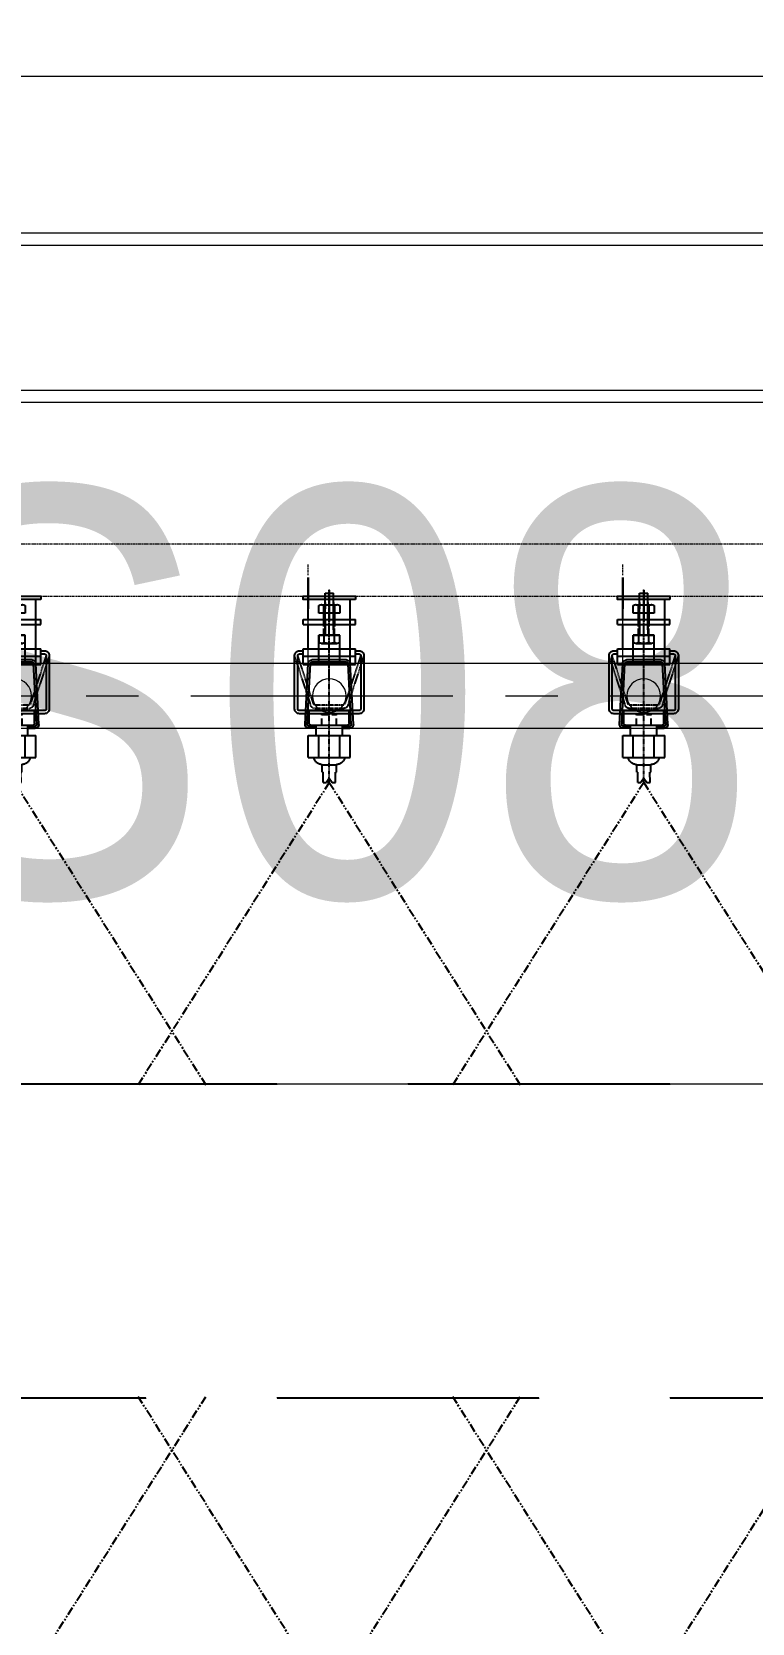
# Model space of a CAD drawing. Header units: inches. Extents: x 702888 to 852715, y 9845 to 271320.
# Drawn here: x 731845 to 732532, y 89020 to 90538 of the extents above; entities that cross this region are included whole.
import ezdxf

# ---------------------------------------------------------------- set-up
doc = ezdxf.new("R2010")
doc.units = ezdxf.units.IN
doc.header["$MEASUREMENT"] = 0
for name, pattern in [('CENTER2', [1.125, 0.75, -0.125, 0.125, -0.125]), ('CENTERX2', [4, 2.5, -0.5, 0.5, -0.5]), ('DASHED2', [0.375, 0.25, -0.125]), ('DASHEDX2', [1.5, 1, -0.5]), ('HIDDEN', [9.525, 6.35, -3.175]), ('HIDDEN2', [0.1875, 0.125, -0.0625]), ('PHANTOM2', [31.75, 15.875, -3.175, 3.175, -3.175, 3.175, -3.175])]:
    doc.linetypes.add(name, pattern=pattern)
doc.layers.get('0').update_dxf_attribs({"lineweight": 5})
for name, color, linetype, lineweight in [('BEMASSUNG', 5, 'Continuous', 0), ('chain', 2, 'Continuous', 5), ('chain con', 52, 'Continuous', 5)]:
    doc.layers.add(name, color=color, linetype=linetype, lineweight=lineweight)
doc.layers.add('Nozzle', color=7, linetype='Continuous')
doc.layers.add('Riser Support', color=7, linetype='Continuous')

# ---------------------------------------------------------------- blocks, each defined once
blk = doc.blocks.new('A$C4D81176E')
at = {"layer": 'Nozzle', "color": 2, "linetype": 'PHANTOM2', "ltscale": 0.5}
for q in [(361.3, 4.7), (361.3, -359.7)]:
    blk.add_line((73, -177.5), q, dxfattribs=at)
at = {"layer": 'Nozzle', "color": 2}
for p, q in [((-43.9, -160.2), (-44, -160.6)), ((-44, -160.6), (-44, -161)), ((-44, -194), (-44, -161)), ((-43.8, -159.8), (-43.9, -160.2)), ((-43.6, -159.4), (-43.8, -159.8)), ((-43.4, -159), (-43.6, -159.4)), ((-43.1, -158.7), (-43.4, -159)), ((-42.8, -158.4), (-43.1, -158.7)), ((-42.5, -158.1), (-42.8, -158.4)), ((-42.1, -157.9), (-42.5, -158.1)), ((-41.8, -157.7), (-42.1, -157.9)), ((-41.9, -160.5), (-42, -160.7)), ((-42, -160.7), (-42, -161)), ((-42, -194), (-42, -161)), ((-41.8, -160.3), (-41.9, -160.5)), ((-41.3, -157.6), (-41.8, -157.7)), ((-41.6, -160), (-41.8, -160.3)), ((-41.5, -159.9), (-41.6, -160)), ((-41.2, -159.7), (-41.5, -159.9)), ((-40.9, -157.5), (-41.3, -157.6)), ((-41, -159.6), (-41.2, -159.7)), ((-40.8, -159.5), (-41, -159.6)), ((-40.5, -157.5), (-40.9, -157.5)), ((-40.5, -159.5), (-40.8, -159.5)), ((17.7, -154.5), (-40.5, -157.5)), ((17.7, -156.5), (-40.5, -159.5)), ((-26.3, -156.8), (-26.3, -158.8)), ((4.2, -158.5), (4.2, -196.5)), ((16.7, -158.5), (4.2, -158.5)), ((16.9, -158.5), (16.7, -158.5)), ((17.2, -158.6), (16.9, -158.5)), ((17.4, -158.7), (17.2, -158.6)), ((17.6, -158.8), (17.4, -158.7)), ((17.8, -159), (17.6, -158.8)), ((18.1, -154.5), (17.7, -154.5)), ((17.9, -156.5), (17.7, -156.5)), ((18, -159.2), (17.8, -159)), ((18.2, -156.6), (17.9, -156.5)), ((18.1, -159.5), (18, -159.2)), ((18.5, -154.6), (18.1, -154.5)), ((18.2, -159.7), (18.1, -159.5)), ((18.4, -156.7), (18.2, -156.6)), ((18.2, -160), (18.2, -159.7)), ((18.2, -160), (18.2, -195)), ((28.2, -165), (18.2, -165)), ((18.6, -156.9), (18.4, -156.7)), ((18.9, -154.7), (18.5, -154.6)), ((18.8, -157), (18.6, -156.9)), ((18.9, -157.3), (18.8, -157)), ((19.3, -154.9), (18.9, -154.7)), ((19.1, -157.5), (18.9, -157.3)), ((19.2, -157.7), (19.1, -157.5)), ((19.2, -158), (19.2, -157.7)), ((19.2, -165), (19.2, -158)), ((19.7, -155.1), (19.3, -154.9)), ((20, -155.4), (19.7, -155.1)), ((20.3, -155.7), (20, -155.4)), ((20.5, -156), (20.3, -155.7)), ((20.8, -156.4), (20.5, -156)), ((20.9, -156.8), (20.8, -156.4)), ((21.1, -157.2), (20.9, -156.8)), ((21.2, -157.6), (21.1, -157.2)), ((21.2, -158), (21.2, -157.6)), ((21.2, -165), (21.2, -158)), ((49, -157.5), (28.2, -157.5)), ((28.2, -157.5), (28.2, -197.5)), ((49, -157.5), (49, -197.5)), ((49.6, -162.9), (49, -162.7)), ((50.3, -163), (49.6, -162.9)), ((50.9, -163.3), (50.3, -163)), ((51.5, -163.6), (50.9, -163.3)), ((52.1, -164), (51.5, -163.6)), ((52.6, -164.3), (52.1, -164)), ((53.2, -164.8), (52.6, -164.3)), ((53.7, -165.2), (53.2, -164.8)), ((54.1, -165.8), (53.7, -165.2)), ((54.5, -166.3), (54.1, -165.8)), ((54.9, -166.9), (54.5, -166.3)), ((55.2, -167.5), (54.9, -166.9)), ((49, -167.5), (28.2, -167.5)), ((55.5, -168.1), (55.2, -167.5)), ((55.6, -168.7), (55.5, -168.1)), ((55.8, -169.4), (55.6, -168.7)), ((56, -170.1), (55.8, -169.4)), ((56, -170.8), (56, -170.1)), ((56, -170.8), (56, -184.3)), ((63, -170.8), (56, -170.8)), ((63, -170.8), (63, -171.7)), ((73, -171.7), (63, -171.7)), ((68.7, -177.5), (73, -174.8)), ((68.7, -177.5), (73, -180.3)), ((73, -171.7), (73, -174.8)), ((73, -180.3), (73, -183.5)), ((-44, -194), (-44, -194.4)), ((-44, -194.4), (-43.9, -194.9)), ((-43.9, -194.9), (-43.8, -195.3)), ((-43.8, -195.3), (-43.6, -195.7)), ((-43.6, -195.7), (-43.4, -196)), ((-43.4, -196), (-43.1, -196.3)), ((-43.1, -196.3), (-42.8, -196.6)), ((-42.8, -196.6), (-42.5, -196.9)), ((-42.5, -196.9), (-42.1, -197.1)), ((-42.1, -197.1), (-41.8, -197.3)), ((-42, -194), (-42, -194.3)), ((-42, -194.3), (-41.9, -194.5)), ((-41.9, -194.5), (-41.8, -194.8)), ((-41.8, -194.8), (-41.6, -195)), ((-41.8, -197.3), (-41.3, -197.4)), ((-41.6, -195), (-41.5, -195.2)), ((-41.5, -195.2), (-41.2, -195.3)), ((-41.2, -195.3), (-41, -195.5)), ((-41, -195.5), (-40.8, -195.5)), ((-40.8, -195.5), (-40.5, -195.5)), ((17.7, -198.5), (-40.5, -195.5)), ((-26.3, -196.2), (-26.3, -198.3)), ((16.7, -196.5), (4.2, -196.5)), ((16.7, -196.5), (16.9, -196.5)), ((16.7, -196.5), (16.9, -196.5)), ((16.9, -196.5), (17.2, -196.4)), ((16.9, -196.5), (17.2, -196.4)), ((17.2, -196.4), (17.4, -196.3)), ((17.2, -196.4), (17.4, -196.3)), ((17.4, -196.3), (17.6, -196.2)), ((17.4, -196.3), (17.6, -196.2)), ((17.6, -196.2), (17.8, -196)), ((17.6, -196.2), (17.8, -196)), ((17.8, -196), (18, -195.8)), ((17.8, -196), (18, -195.8)), ((18, -195.8), (18.1, -195.5)), ((18, -195.8), (18.1, -195.5)), ((18.1, -195.5), (18.2, -195.3)), ((18.1, -195.5), (18.2, -195.3)), ((28.2, -190), (18.2, -190)), ((18.2, -195.3), (18.2, -195)), ((18.2, -195.3), (18.2, -195)), ((19.1, -197.5), (19.2, -197.3)), ((19.2, -190), (19.2, -197)), ((19.2, -197.3), (19.2, -197)), ((21.2, -190), (21.2, -197)), ((21.2, -197.4), (21.2, -197)), ((49, -187.5), (28.2, -187.5)), ((49, -192.3), (49.6, -192.2)), ((49.6, -192.2), (50.3, -192)), ((50.3, -192), (50.9, -191.7)), ((50.9, -191.7), (51.5, -191.4)), ((51.5, -191.4), (52.1, -191.1)), ((52.1, -191.1), (52.6, -190.7)), ((52.6, -190.7), (53.2, -190.3)), ((53.2, -190.3), (53.7, -189.8)), ((53.7, -189.8), (54.1, -189.3)), ((54.1, -189.3), (54.5, -188.7)), ((54.5, -188.7), (54.9, -188.2)), ((54.9, -188.2), (55.2, -187.6)), ((55.2, -187.6), (55.4, -187)), ((55.4, -187), (55.6, -186.3)), ((55.6, -186.3), (55.8, -185.7)), ((55.8, -185.7), (55.9, -185)), ((55.9, -185), (56, -184.3)), ((63, -184.4), (56, -184.3)), ((73, -183.5), (63, -183.4)), ((63, -183.4), (63, -184.4)), ((-41.3, -197.4), (-40.9, -197.5)), ((-40.9, -197.5), (-40.5, -197.5)), ((17.7, -200.5), (-40.5, -197.5)), ((17.7, -198.5), (17.9, -198.5)), ((17.7, -200.5), (18.1, -200.5)), ((17.9, -198.5), (18.2, -198.5)), ((18.1, -200.5), (18.5, -200.4)), ((18.2, -198.5), (18.4, -198.3)), ((18.4, -198.3), (18.6, -198.2)), ((18.5, -200.4), (18.9, -200.3)), ((18.6, -198.2), (18.8, -198)), ((18.8, -198), (18.9, -197.8)), ((18.9, -197.8), (19.1, -197.5)), ((18.9, -200.3), (19.3, -200.1)), ((19.3, -200.1), (19.7, -199.9)), ((19.7, -199.9), (20, -199.6)), ((20, -199.6), (20.3, -199.3)), ((20.3, -199.3), (20.5, -199)), ((20.5, -199), (20.8, -198.7)), ((20.8, -198.7), (20.9, -198.3)), ((20.9, -198.3), (21.1, -197.9)), ((21.1, -197.9), (21.2, -197.4)), ((49, -197.5), (28.2, -197.5))]:
    blk.add_line(p, q, dxfattribs=at)
at = {"layer": 'Nozzle', "color": 1, "linetype": 'CENTER2', "ltscale": 0.25}
blk.add_line((73, -177.5), (-46.9, -177.5), dxfattribs=at)
at = {"layer": 'Nozzle', "color": 8, "linetype": 'HIDDEN'}
for p, q in [((8.2, -170.5), (8.2, -184.5)), ((18.2, -170.5), (8.2, -170.5)), ((18.2, -184.5), (8.2, -184.5))]:
    blk.add_line(p, q, dxfattribs=at)
blk = doc.blocks.new('*U314')
at = {"layer": 'chain', "color": 7, "linetype": 'Continuous'}
blk.add_line((-20, -152.9, 0), (-20, -215, 0), dxfattribs=at)
at = {"layer": 'chain', "color": 5, "linetype": 'DASHEDX2'}
blk.add_line((-20, -238.1, 0), (-20, -248.1, 0), dxfattribs=at)
at = {"layer": 'chain', "color": 7, "linetype": 'Continuous'}
blk.add_circle((0, -123, 0), 16.1, dxfattribs=at)
at = {"layer": 'Riser Support', "color": 1, "linetype": 'CENTER2'}
blk.add_line((0, -139.1, 0), (0, -224.7, 0), dxfattribs=at)
at = {"layer": 'Riser Support', "color": 11}
for p, q in [((-25, -152.9, 0), (-25, -167.9, 0)), ((-25, -152.9, 0), (25, -152.9, 0)), ((-25, -160.9, 0), (25, -160.9, 0)), ((-10, -152.9, 0), (-10, -180.9, 0)), ((10, -152.9, 0), (10, -180.9, 0)), ((25, -152.9, 0), (25, -167.9, 0)), ((-25, -167.9, 0), (25, -167.9, 0)), ((-20, -167.9, 0), (-20, -190.9, 0)), ((-10, -180.9, 0), (-10, -173.7, 0)), ((-10, -180.9, 0), (10, -180.9, 0)), ((10, -180.9, 0), (-10, -180.9, 0)), ((-7.5, -172.9, 0), (7.5, -172.9, 0)), ((-5, -180.9, 0), (-5, -173.7, 0)), ((-4, -195.9, 0), (-4, -180.9, 0)), ((4, -195.9, 0), (4, -180.9, 0)), ((5, -173.7, 0), (5, -180.9, 0)), ((10, -173.7, 0), (10, -180.9, 0)), ((20, -167.9, 0), (20, -190.9, 0)), ((-25, -190.9, 0), (-25, -195.9, 0)), ((-25, -190.9, 0), (25, -190.9, 0)), ((-25, -195.9, 0), (25, -195.9, 0)), ((-5, -189, 0), (-5, -209.2, 0)), ((-4, -185.9, 0), (-4, -220.9, 0)), ((4, -185.9, 0), (4, -220.9, 0)), ((5, -209.2, 0), (5, -189, 0)), ((25, -190.9, 0), (25, -195.9, 0)), ((-10, -201.9, 0), (-10, -209.2, 0)), ((10, -201.9, 0), (-10, -201.9, 0)), ((-7.5, -209.9, 0), (7.5, -209.9, 0)), ((10, -209.2, 0), (10, -201.9, 0)), ((-4, -220.9, 0), (4, -220.9, 0))]:
    blk.add_line(p, q, dxfattribs=at)
at = {"layer": 'Riser Support'}
for p, q in [((20, -152.9, 0), (20, -215, 0)), ((-20, -195.9, 0), (-20, -235.9, 0)), ((-20, -195.9, 0), (20, -195.9, 0)), ((-20, -235.9, 0), (-20, -205.9, 0)), ((-4, -211.9, 0), (-4, -205.9, 0)), ((4, -211.9, 0), (4, -205.9, 0))]:
    blk.add_line(p, q, dxfattribs=at)
at = {"layer": 'Riser Support', "color": 11, "linetype": 'HIDDEN'}
for p, q in [((-5, -180.9, 0), (-5, -195.9, 0)), ((5, -180.9, 0), (5, -195.9, 0))]:
    blk.add_line(p, q, dxfattribs=at)
at = {"layer": 'Riser Support', "color": 1, "linetype": 'CENTER2', "ltscale": 200}
blk.add_line((0, -223.9, 0), (0, -193.9, 0), dxfattribs=at)
at = {"layer": 'Riser Support', "elevation": 0}
for points in [[(25, -165.9), (28.5, -165.9, 0.414214), (33, -161.4), (33, -110.4, 0.414214), (28.5, -105.9), (-28.5, -105.9, 0.414214), (-33, -110.4), (-33, -161.4, 0.414214), (-28.5, -165.9), (-25, -165.9)], [(25, -162.9), (28.5, -162.9, 0.414214), (30, -161.4), (30, -110.4, 0.414214), (28.5, -108.9), (-28.5, -108.9, 0.414214), (-30, -110.4), (-30, -161.4, 0.414214), (-28.5, -162.9), (-25, -162.9)]]:
    blk.add_lwpolyline(points, format="xyb", dxfattribs=at)
at = {"layer": 'Riser Support', "linetype": 'HIDDEN2', "ltscale": 0.75, "elevation": 0}
for points in [[(25, -165.9), (28.5, -165.9, 0.414214), (33, -161.4), (18, -115.4, 0.414214), (13.5, -110.9), (-13.5, -110.9, 0.414214), (-18, -115.4), (-33, -161.4, 0.414214), (-28.5, -165.9), (-25, -165.9)], [(25, -162.9), (28.5, -162.9, 0.414214), (30, -161.4), (15, -115.4, 0.414214), (13.5, -113.9), (-13.5, -113.9, 0.414214), (-15, -115.4), (-30, -161.4, 0.414214), (-28.5, -162.9), (-25, -162.9)]]:
    blk.add_lwpolyline(points, format="xyb", dxfattribs=at)
at = {"layer": 'Riser Support', "elevation": 0}
blk.add_lwpolyline([(25, -215), (-25, -215), (-25, -218), (25, -218), (25, -215)], dxfattribs=at)
at = {"layer": 'Riser Support', "color": 11}
for centre, radius, start, end in [((-7.5, -177.4, 0), 4.44, 55.6903, 124.3097), ((0, -189.5, 0), 16.6, 72.4519, 107.5481), ((7.5, -177.4, 0), 4.44, 55.6903, 124.3097), ((-7.5, -205.5, 0), 4.44, 235.6903, 304.3097), ((0, -193.4, 0), 16.6, 252.4519, 287.5481), ((7.5, -205.5, 0), 4.44, 235.6903, 304.3097)]:
    blk.add_arc(centre, radius, start, end, dxfattribs=at)
at = {"color": 0, "linetype": 'ByBlock', "lineweight": -2, "extrusion": (0, 0, -1), "xscale": -1, "zscale": -1, "rotation": 270}
blk.add_blockref('A$C4D81176E', (177.5, -113.2, 0), dxfattribs=at)
blk = doc.blocks.new('*U293')
at = {"layer": 'chain', "color": 0, "linetype": 'ByBlock', "lineweight": -2, "transparency": 16777216}
for p in [(2700, 0), (3000, 0), (3300, 0)]:
    blk.add_blockref('*U314', p, dxfattribs=at)
blk = doc.blocks.new('*U290')
at = {"layer": 'chain', "color": 7, "linetype": 'Continuous'}
blk.add_line((-20, -152.9, 0), (-20, -215, 0), dxfattribs=at)
at = {"layer": 'chain', "color": 5, "linetype": 'DASHEDX2'}
blk.add_line((-20, -238.1, 0), (-20, -248.1, 0), dxfattribs=at)
at = {"layer": 'chain', "color": 7, "linetype": 'Continuous'}
blk.add_circle((0, -123, 0), 16.1, dxfattribs=at)
at = {"layer": 'Riser Support', "color": 1, "linetype": 'CENTER2'}
blk.add_line((0, -139.1, 0), (0, -224.7, 0), dxfattribs=at)
at = {"layer": 'Riser Support', "color": 11}
for p, q in [((-25, -152.9, 0), (-25, -167.9, 0)), ((-25, -152.9, 0), (25, -152.9, 0)), ((-25, -160.9, 0), (25, -160.9, 0)), ((-10, -152.9, 0), (-10, -180.9, 0)), ((10, -152.9, 0), (10, -180.9, 0)), ((25, -152.9, 0), (25, -167.9, 0)), ((-25, -167.9, 0), (25, -167.9, 0)), ((-20, -167.9, 0), (-20, -190.9, 0)), ((-10, -180.9, 0), (-10, -173.7, 0)), ((-10, -180.9, 0), (10, -180.9, 0)), ((10, -180.9, 0), (-10, -180.9, 0)), ((-7.5, -172.9, 0), (7.5, -172.9, 0)), ((-5, -180.9, 0), (-5, -173.7, 0)), ((-4, -195.9, 0), (-4, -180.9, 0)), ((4, -195.9, 0), (4, -180.9, 0)), ((5, -173.7, 0), (5, -180.9, 0)), ((10, -173.7, 0), (10, -180.9, 0)), ((20, -167.9, 0), (20, -190.9, 0)), ((-25, -190.9, 0), (-25, -195.9, 0)), ((-25, -190.9, 0), (25, -190.9, 0)), ((-25, -195.9, 0), (25, -195.9, 0)), ((-5, -189, 0), (-5, -209.2, 0)), ((-4, -185.9, 0), (-4, -220.9, 0)), ((4, -185.9, 0), (4, -220.9, 0)), ((5, -209.2, 0), (5, -189, 0)), ((25, -190.9, 0), (25, -195.9, 0)), ((-10, -201.9, 0), (-10, -209.2, 0)), ((10, -201.9, 0), (-10, -201.9, 0)), ((-7.5, -209.9, 0), (7.5, -209.9, 0)), ((10, -209.2, 0), (10, -201.9, 0)), ((-4, -220.9, 0), (4, -220.9, 0))]:
    blk.add_line(p, q, dxfattribs=at)
at = {"layer": 'Riser Support'}
for p, q in [((20, -152.9, 0), (20, -215, 0)), ((-20, -195.9, 0), (-20, -235.9, 0)), ((-20, -195.9, 0), (20, -195.9, 0)), ((-20, -235.9, 0), (-20, -205.9, 0)), ((-4, -211.9, 0), (-4, -205.9, 0)), ((4, -211.9, 0), (4, -205.9, 0))]:
    blk.add_line(p, q, dxfattribs=at)
at = {"layer": 'Riser Support', "color": 11, "linetype": 'HIDDEN'}
for p, q in [((-5, -180.9, 0), (-5, -195.9, 0)), ((5, -180.9, 0), (5, -195.9, 0))]:
    blk.add_line(p, q, dxfattribs=at)
at = {"layer": 'Riser Support', "color": 1, "linetype": 'CENTER2', "ltscale": 200}
blk.add_line((0, -223.9, 0), (0, -193.9, 0), dxfattribs=at)
at = {"layer": 'Riser Support', "elevation": 0}
for points in [[(25, -165.9), (28.5, -165.9, 0.414214), (33, -161.4), (33, -110.4, 0.414214), (28.5, -105.9), (-28.5, -105.9, 0.414214), (-33, -110.4), (-33, -161.4, 0.414214), (-28.5, -165.9), (-25, -165.9)], [(25, -162.9), (28.5, -162.9, 0.414214), (30, -161.4), (30, -110.4, 0.414214), (28.5, -108.9), (-28.5, -108.9, 0.414214), (-30, -110.4), (-30, -161.4, 0.414214), (-28.5, -162.9), (-25, -162.9)]]:
    blk.add_lwpolyline(points, format="xyb", dxfattribs=at)
at = {"layer": 'Riser Support', "linetype": 'HIDDEN2', "ltscale": 0.75, "elevation": 0}
for points in [[(25, -165.9), (28.5, -165.9, 0.414214), (33, -161.4), (18, -115.4, 0.414214), (13.5, -110.9), (-13.5, -110.9, 0.414214), (-18, -115.4), (-33, -161.4, 0.414214), (-28.5, -165.9), (-25, -165.9)], [(25, -162.9), (28.5, -162.9, 0.414214), (30, -161.4), (15, -115.4, 0.414214), (13.5, -113.9), (-13.5, -113.9, 0.414214), (-15, -115.4), (-30, -161.4, 0.414214), (-28.5, -162.9), (-25, -162.9)]]:
    blk.add_lwpolyline(points, format="xyb", dxfattribs=at)
at = {"layer": 'Riser Support', "elevation": 0}
blk.add_lwpolyline([(25, -215), (-25, -215), (-25, -218), (25, -218), (25, -215)], dxfattribs=at)
at = {"layer": 'Riser Support', "color": 11}
for centre, radius, start, end in [((-7.5, -177.4, 0), 4.44, 55.6903, 124.3097), ((0, -189.5, 0), 16.6, 72.4519, 107.5481), ((7.5, -177.4, 0), 4.44, 55.6903, 124.3097), ((-7.5, -205.5, 0), 4.44, 235.6903, 304.3097), ((0, -193.4, 0), 16.6, 252.4519, 287.5481), ((7.5, -205.5, 0), 4.44, 235.6903, 304.3097)]:
    blk.add_arc(centre, radius, start, end, dxfattribs=at)
at = {"color": 0, "linetype": 'ByBlock', "lineweight": -2, "extrusion": (0, 0, -1), "xscale": -1, "zscale": -1, "rotation": 270}
blk.add_blockref('A$C4D81176E', (177.5, -113.2, 0), dxfattribs=at)
blk = doc.blocks.new('*U319')
at = {"layer": 'chain', "color": 0, "linetype": 'ByBlock', "lineweight": -2, "transparency": 16777216}
for p in [(3000, 0), (3300, 0), (3600, 0)]:
    blk.add_blockref('*U290', p, dxfattribs=at)
blk = doc.blocks.new('*U312')
at = {"layer": 'chain', "color": 7, "linetype": 'Continuous'}
blk.add_line((-20, -152.9, 0), (-20, -215, 0), dxfattribs=at)
at = {"layer": 'chain', "color": 5, "linetype": 'DASHEDX2'}
blk.add_line((-20, -238.1, 0), (-20, -248.1, 0), dxfattribs=at)
at = {"layer": 'chain', "color": 7, "linetype": 'Continuous'}
blk.add_circle((0, -123, 0), 16.1, dxfattribs=at)
at = {"layer": 'Riser Support', "color": 1, "linetype": 'CENTER2'}
blk.add_line((0, -139.1, 0), (0, -224.7, 0), dxfattribs=at)
at = {"layer": 'Riser Support', "color": 11}
for p, q in [((-25, -152.9, 0), (-25, -167.9, 0)), ((-25, -152.9, 0), (25, -152.9, 0)), ((-25, -160.9, 0), (25, -160.9, 0)), ((-10, -152.9, 0), (-10, -180.9, 0)), ((10, -152.9, 0), (10, -180.9, 0)), ((25, -152.9, 0), (25, -167.9, 0)), ((-25, -167.9, 0), (25, -167.9, 0)), ((-20, -167.9, 0), (-20, -190.9, 0)), ((-10, -180.9, 0), (-10, -173.7, 0)), ((-10, -180.9, 0), (10, -180.9, 0)), ((10, -180.9, 0), (-10, -180.9, 0)), ((-7.5, -172.9, 0), (7.5, -172.9, 0)), ((-5, -180.9, 0), (-5, -173.7, 0)), ((-4, -195.9, 0), (-4, -180.9, 0)), ((4, -195.9, 0), (4, -180.9, 0)), ((5, -173.7, 0), (5, -180.9, 0)), ((10, -173.7, 0), (10, -180.9, 0)), ((20, -167.9, 0), (20, -190.9, 0)), ((-25, -190.9, 0), (-25, -195.9, 0)), ((-25, -190.9, 0), (25, -190.9, 0)), ((-25, -195.9, 0), (25, -195.9, 0)), ((-5, -189, 0), (-5, -209.2, 0)), ((-4, -185.9, 0), (-4, -220.9, 0)), ((4, -185.9, 0), (4, -220.9, 0)), ((5, -209.2, 0), (5, -189, 0)), ((25, -190.9, 0), (25, -195.9, 0)), ((-10, -201.9, 0), (-10, -209.2, 0)), ((10, -201.9, 0), (-10, -201.9, 0)), ((-7.5, -209.9, 0), (7.5, -209.9, 0)), ((10, -209.2, 0), (10, -201.9, 0)), ((-4, -220.9, 0), (4, -220.9, 0))]:
    blk.add_line(p, q, dxfattribs=at)
at = {"layer": 'Riser Support'}
for p, q in [((20, -152.9, 0), (20, -215, 0)), ((-20, -195.9, 0), (-20, -235.9, 0)), ((-20, -195.9, 0), (20, -195.9, 0)), ((-20, -235.9, 0), (-20, -205.9, 0)), ((-4, -211.9, 0), (-4, -205.9, 0)), ((4, -211.9, 0), (4, -205.9, 0))]:
    blk.add_line(p, q, dxfattribs=at)
at = {"layer": 'Riser Support', "color": 11, "linetype": 'HIDDEN'}
for p, q in [((-5, -180.9, 0), (-5, -195.9, 0)), ((5, -180.9, 0), (5, -195.9, 0))]:
    blk.add_line(p, q, dxfattribs=at)
at = {"layer": 'Riser Support', "color": 1, "linetype": 'CENTER2', "ltscale": 200}
blk.add_line((0, -223.9, 0), (0, -193.9, 0), dxfattribs=at)
at = {"layer": 'Riser Support', "elevation": 0}
for points in [[(25, -165.9), (28.5, -165.9, 0.414214), (33, -161.4), (33, -110.4, 0.414214), (28.5, -105.9), (-28.5, -105.9, 0.414214), (-33, -110.4), (-33, -161.4, 0.414214), (-28.5, -165.9), (-25, -165.9)], [(25, -162.9), (28.5, -162.9, 0.414214), (30, -161.4), (30, -110.4, 0.414214), (28.5, -108.9), (-28.5, -108.9, 0.414214), (-30, -110.4), (-30, -161.4, 0.414214), (-28.5, -162.9), (-25, -162.9)]]:
    blk.add_lwpolyline(points, format="xyb", dxfattribs=at)
at = {"layer": 'Riser Support', "linetype": 'HIDDEN2', "ltscale": 0.75, "elevation": 0}
for points in [[(25, -165.9), (28.5, -165.9, 0.414214), (33, -161.4), (18, -115.4, 0.414214), (13.5, -110.9), (-13.5, -110.9, 0.414214), (-18, -115.4), (-33, -161.4, 0.414214), (-28.5, -165.9), (-25, -165.9)], [(25, -162.9), (28.5, -162.9, 0.414214), (30, -161.4), (15, -115.4, 0.414214), (13.5, -113.9), (-13.5, -113.9, 0.414214), (-15, -115.4), (-30, -161.4, 0.414214), (-28.5, -162.9), (-25, -162.9)]]:
    blk.add_lwpolyline(points, format="xyb", dxfattribs=at)
at = {"layer": 'Riser Support', "elevation": 0}
blk.add_lwpolyline([(25, -215), (-25, -215), (-25, -218), (25, -218), (25, -215)], dxfattribs=at)
at = {"layer": 'Riser Support', "color": 11}
for centre, radius, start, end in [((-7.5, -177.4, 0), 4.44, 55.6903, 124.3097), ((0, -189.5, 0), 16.6, 72.4519, 107.5481), ((7.5, -177.4, 0), 4.44, 55.6903, 124.3097), ((-7.5, -205.5, 0), 4.44, 235.6903, 304.3097), ((0, -193.4, 0), 16.6, 252.4519, 287.5481), ((7.5, -205.5, 0), 4.44, 235.6903, 304.3097)]:
    blk.add_arc(centre, radius, start, end, dxfattribs=at)
at = {"color": 0, "linetype": 'ByBlock', "lineweight": -2, "extrusion": (0, 0, -1), "xscale": -1, "zscale": -1, "rotation": 270}
blk.add_blockref('A$C4D81176E', (177.5, -113.2, 0), dxfattribs=at)
blk = doc.blocks.new('*U298')
at = {"layer": 'chain', "color": 0, "linetype": 'ByBlock', "lineweight": -2, "transparency": 16777216}
for p in [(2700, 0), (3000, 0), (3300, 0)]:
    blk.add_blockref('*U312', p, dxfattribs=at)
blk = doc.blocks.new('*U316')
at = {"layer": 'chain', "color": 7, "linetype": 'Continuous'}
blk.add_line((-20, -152.9, 0), (-20, -215, 0), dxfattribs=at)
at = {"layer": 'chain', "color": 5, "linetype": 'DASHEDX2'}
blk.add_line((-20, -238.1, 0), (-20, -248.1, 0), dxfattribs=at)
at = {"layer": 'chain', "color": 7, "linetype": 'Continuous'}
blk.add_circle((0, -123, 0), 16.1, dxfattribs=at)
at = {"layer": 'Riser Support', "color": 1, "linetype": 'CENTER2'}
blk.add_line((0, -139.1, 0), (0, -224.7, 0), dxfattribs=at)
at = {"layer": 'Riser Support', "color": 11}
for p, q in [((-25, -152.9, 0), (-25, -167.9, 0)), ((-25, -152.9, 0), (25, -152.9, 0)), ((-25, -160.9, 0), (25, -160.9, 0)), ((-10, -152.9, 0), (-10, -180.9, 0)), ((10, -152.9, 0), (10, -180.9, 0)), ((25, -152.9, 0), (25, -167.9, 0)), ((-25, -167.9, 0), (25, -167.9, 0)), ((-20, -167.9, 0), (-20, -190.9, 0)), ((-10, -180.9, 0), (-10, -173.7, 0)), ((-10, -180.9, 0), (10, -180.9, 0)), ((10, -180.9, 0), (-10, -180.9, 0)), ((-7.5, -172.9, 0), (7.5, -172.9, 0)), ((-5, -180.9, 0), (-5, -173.7, 0)), ((-4, -195.9, 0), (-4, -180.9, 0)), ((4, -195.9, 0), (4, -180.9, 0)), ((5, -173.7, 0), (5, -180.9, 0)), ((10, -173.7, 0), (10, -180.9, 0)), ((20, -167.9, 0), (20, -190.9, 0)), ((-25, -190.9, 0), (-25, -195.9, 0)), ((-25, -190.9, 0), (25, -190.9, 0)), ((-25, -195.9, 0), (25, -195.9, 0)), ((-5, -189, 0), (-5, -209.2, 0)), ((-4, -185.9, 0), (-4, -220.9, 0)), ((4, -185.9, 0), (4, -220.9, 0)), ((5, -209.2, 0), (5, -189, 0)), ((25, -190.9, 0), (25, -195.9, 0)), ((-10, -201.9, 0), (-10, -209.2, 0)), ((10, -201.9, 0), (-10, -201.9, 0)), ((-7.5, -209.9, 0), (7.5, -209.9, 0)), ((10, -209.2, 0), (10, -201.9, 0)), ((-4, -220.9, 0), (4, -220.9, 0))]:
    blk.add_line(p, q, dxfattribs=at)
at = {"layer": 'Riser Support'}
for p, q in [((20, -152.9, 0), (20, -215, 0)), ((-20, -195.9, 0), (-20, -235.9, 0)), ((-20, -195.9, 0), (20, -195.9, 0)), ((-20, -235.9, 0), (-20, -205.9, 0)), ((-4, -211.9, 0), (-4, -205.9, 0)), ((4, -211.9, 0), (4, -205.9, 0))]:
    blk.add_line(p, q, dxfattribs=at)
at = {"layer": 'Riser Support', "color": 11, "linetype": 'HIDDEN'}
for p, q in [((-5, -180.9, 0), (-5, -195.9, 0)), ((5, -180.9, 0), (5, -195.9, 0))]:
    blk.add_line(p, q, dxfattribs=at)
at = {"layer": 'Riser Support', "color": 1, "linetype": 'CENTER2', "ltscale": 200}
blk.add_line((0, -223.9, 0), (0, -193.9, 0), dxfattribs=at)
at = {"layer": 'Riser Support', "elevation": 0}
for points in [[(25, -165.9), (28.5, -165.9, 0.414214), (33, -161.4), (33, -110.4, 0.414214), (28.5, -105.9), (-28.5, -105.9, 0.414214), (-33, -110.4), (-33, -161.4, 0.414214), (-28.5, -165.9), (-25, -165.9)], [(25, -162.9), (28.5, -162.9, 0.414214), (30, -161.4), (30, -110.4, 0.414214), (28.5, -108.9), (-28.5, -108.9, 0.414214), (-30, -110.4), (-30, -161.4, 0.414214), (-28.5, -162.9), (-25, -162.9)]]:
    blk.add_lwpolyline(points, format="xyb", dxfattribs=at)
at = {"layer": 'Riser Support', "linetype": 'HIDDEN2', "ltscale": 0.75, "elevation": 0}
for points in [[(25, -165.9), (28.5, -165.9, 0.414214), (33, -161.4), (18, -115.4, 0.414214), (13.5, -110.9), (-13.5, -110.9, 0.414214), (-18, -115.4), (-33, -161.4, 0.414214), (-28.5, -165.9), (-25, -165.9)], [(25, -162.9), (28.5, -162.9, 0.414214), (30, -161.4), (15, -115.4, 0.414214), (13.5, -113.9), (-13.5, -113.9, 0.414214), (-15, -115.4), (-30, -161.4, 0.414214), (-28.5, -162.9), (-25, -162.9)]]:
    blk.add_lwpolyline(points, format="xyb", dxfattribs=at)
at = {"layer": 'Riser Support', "elevation": 0}
blk.add_lwpolyline([(25, -215), (-25, -215), (-25, -218), (25, -218), (25, -215)], dxfattribs=at)
at = {"layer": 'Riser Support', "color": 11}
for centre, radius, start, end in [((-7.5, -177.4, 0), 4.44, 55.6903, 124.3097), ((0, -189.5, 0), 16.6, 72.4519, 107.5481), ((7.5, -177.4, 0), 4.44, 55.6903, 124.3097), ((-7.5, -205.5, 0), 4.44, 235.6903, 304.3097), ((0, -193.4, 0), 16.6, 252.4519, 287.5481), ((7.5, -205.5, 0), 4.44, 235.6903, 304.3097)]:
    blk.add_arc(centre, radius, start, end, dxfattribs=at)
at = {"color": 0, "linetype": 'ByBlock', "lineweight": -2, "extrusion": (0, 0, -1), "xscale": -1, "zscale": -1, "rotation": 270}
blk.add_blockref('A$C4D81176E', (177.5, -113.2, 0), dxfattribs=at)
blk = doc.blocks.new('*U302')
at = {"layer": 'chain', "color": 0, "linetype": 'ByBlock', "lineweight": -2, "transparency": 16777216}
for p in [(3000, 0), (3300, 0), (3600, 0)]:
    blk.add_blockref('*U316', p, dxfattribs=at)
blk = doc.blocks.new('A$C3bb54d8b')
for p, q in [((-19243, -3897.56), (-2418, -3897.56)), ((-19093, -4047.56), (-2568, -4047.56))]:
    blk.add_line(p, q)
at = {"color": 1, "linetype": 'CENTERX2', "ltscale": 100}
blk.add_line((-17900, -4327.56), (-3068.04, -4327.56), dxfattribs=at)
at = {"color": 1, "linetype": 'DASHED2', "ltscale": 1000}
blk.add_lwpolyline([(-3068.04, -4997.56), (-17068.04, -4997.56), (-17068.04, -4697.56), (-3068.04, -4697.56)], close=True, dxfattribs=at)
at = {"layer": 'chain', "color": 5, "linetype": 'DASHEDX2'}
for p, q in [((-17286.99, -4182.56), (-2849.1, -4182.56)), ((-17286.99, -4232.56), (-2849.1, -4232.56))]:
    blk.add_line(p, q, dxfattribs=at)
at = {"layer": 'chain', "color": 3}
for p, q in [((-17754.61, -4296.56), (-2849.1, -4296.56)), ((-17754.61, -4358.56), (-2849.1, -4358.56))]:
    blk.add_line(p, q, dxfattribs=at)
at = {"layer": 'chain', "color": 7, "linetype": 'Continuous', "xscale": -1, "rotation": 180}
for name, p in [('*U302', (-17068.04, -4450.61, 0)), ('*U298', (-16768.04, -4450.61, 0))]:
    blk.add_blockref(name, p, dxfattribs=at)
at = {"layer": 'chain', "color": 7, "linetype": 'Continuous'}
for name, p in [('*U319', (-17068.04, -5244.51, 0)), ('*U293', (-16768.04, -5244.51, 0))]:
    blk.add_blockref(name, p, dxfattribs=at)
blk = doc.blocks.new('6t46y4y')
at = {"color": 1, "linetype": 'DASHED2', "ltscale": 1000}
for p, q in [((728828.9, 89534.1), (742828.9, 89534.1)), ((742828.9, 89534.1), (728828.9, 89534.1)), ((742828.9, 89234.1), (728828.9, 89234.1))]:
    blk.add_line(p, q, dxfattribs=at)
blk = doc.blocks.new('RT65Y6')
blk.add_line((777481.6, 80016.2), (763481.6, 80016.2))
blk.add_lwpolyline([(763481.6, 80166.2), (777481.6, 80166.2), (777481.6, 79866.2), (763481.6, 79866.2)], close=True)

msp = doc.modelspace()

# ---------------------------------------------------------------- block references
msp.add_blockref('6t46y4y', (0, 0))

# ---------------------------------------------------------------- wipeouts: each hides what was drawn before it
msp.add_wipeout([(731251.675, 89576.214), (732755.191, 89576.214), (732755.191, 90240.104), (731251.675, 90240.104)])

# ---------------------------------------------------------------- next in the draw order: linework, layer by layer
at = {"layer": 'chain con', "color": 51, "true_color": 0xf7f281}
msp.add_lwpolyline([(749888.78, 78589.136, 60, 60, 0), (731828.668, 78592.915, 60, 60, -0.41426692), (730828.669, 79591.666, 60, 60, 0), (730828.512, 90345.931, 60, 60, -0.41317221), (731825.182, 91345.925, 60, 60, 0), (732660.728, 91346.17, 60, 60, 0.15699914), (733227.122, 91528.547, 60, 60, -0.15975562), (733803.094, 91710.731, 60, 60, 0), (744598.872, 91710.731, 60, 60, -1.00602949)], format="xyseb", dxfattribs=at)

# ---------------------------------------------------------------- next in the draw order: block references
msp.add_blockref('A$C3bb54d8b', (745896.712, 94232.263))
at = {"layer": 'BEMASSUNG'}
msp.add_blockref('RT65Y6', (-34652.557, 10329.718), dxfattribs=at)

# ---------------------------------------------------------------- next in the draw order: texts
at = {"color": 140, "width": 0.9}
msp.add_text('AS08', height=390.5237, dxfattribs=at).set_placement((731388.358, 89712.897))

doc.saveas('drawing.dxf')
